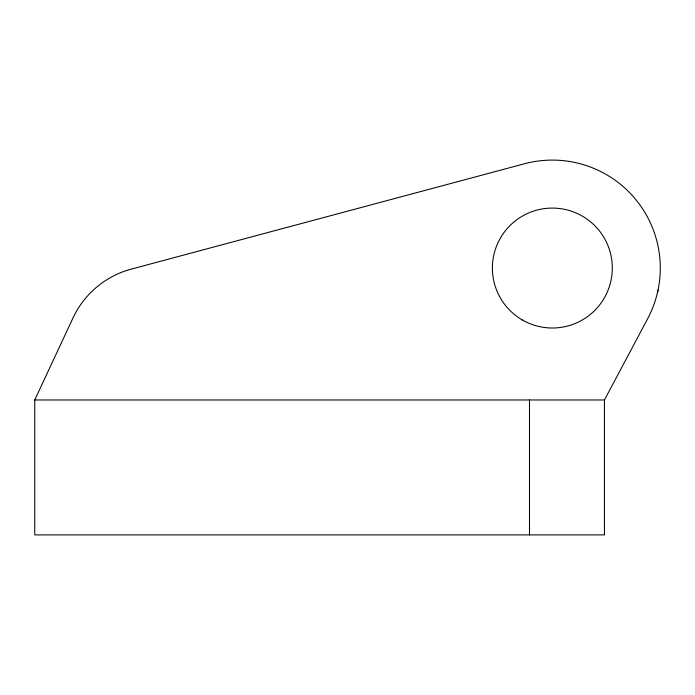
<?xml version="1.0" encoding="UTF-8"?>
<svg xmlns="http://www.w3.org/2000/svg" width="695" height="695" viewBox="0 0 695 695"><rect width="100%" height="100%" fill="white"/><g stroke="black" fill="none" stroke-linecap="round" stroke-linejoin="round"><path stroke-width="1.04" d="M658.017 290.076A107.942 107.942 0 0 1 647.653 318.718L604.45 399.972L604.45 534.898L34.75 534.898L34.75 399.972L72.975 318.006A89.95 89.95 0 0 1 131.216 269.13L524.412 163.777A107.942 107.942 0 0 1 657.427 292.734M34.75 399.972L604.45 399.972M529.494 399.972L529.494 534.898M522.362 319.978A59.97 59.97 0 0 0 612.312 268.044A59.97 59.97 0 0 0 522.362 216.11A59.97 59.97 0 0 0 522.362 319.978"/></g></svg>
